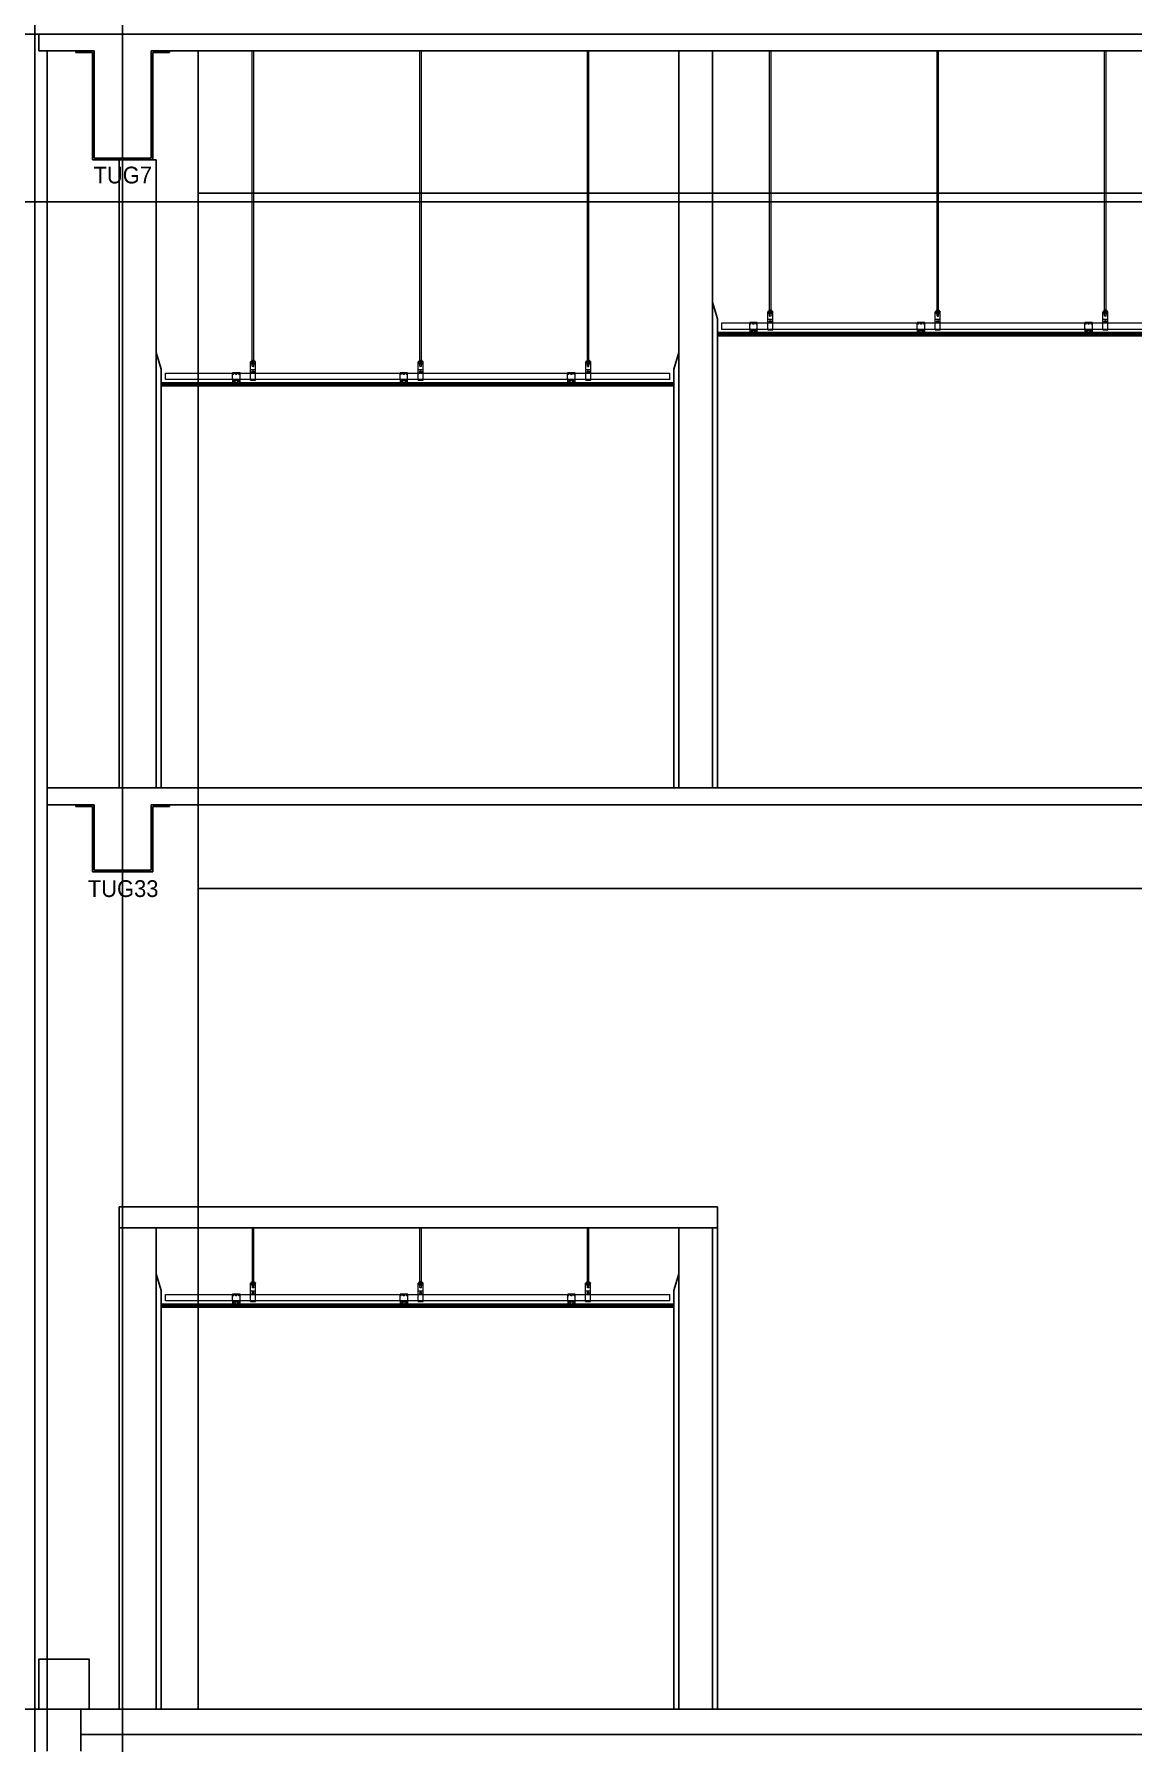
# Model space of a CAD drawing. Extents: x 152195838 to 323921156, y 365159662 to 730681027.
# Drawn here: x 161267979 to 161274535, y 365201863 to 365212063 of the extents above; entities that cross this region are included whole.
import ezdxf
from ezdxf.enums import TextEntityAlignment as Align

# ---------------------------------------------------------------- set-up
doc = ezdxf.new("R2010")
doc.units = 0
doc.header["$MEASUREMENT"] = 0
doc.linetypes.add('CEN', pattern=[63, 60, -1, 1, -1])
doc.layers.get('0').update_dxf_attribs({"linetype": 'CONTINUOUS'})
doc.layers.get('Defpoints').update_dxf_attribs({"linetype": 'CONTINUOUS'})
for name, color, linetype in [('4A.TEC CEN', 1, 'CEN'), ('4A.TEC 단열재', 252, 'CONTINUOUS'), ('4A.TEC 마감선 1', 6, 'CONTINUOUS'), ('4A.TEC 마감선 2', 5, 'CONTINUOUS'), ('4A.TEC 벽체 1', 2, 'CONTINUOUS'), ('4A.TEC 벽체 2', 3, 'CONTINUOUS'), ('4A.TEC 벽체 3', 4, 'CONTINUOUS'), ('ELE', 4, 'CONTINUOUS'), ('FIN', 6, 'CONTINUOUS'), ('k-BESTO', 4, 'CONTINUOUS'), ('text', 3, 'CONTINUOUS'), ('㈜SE&C 기둥', 2, 'CONTINUOUS'), ('㈜SE&C 벽체 1', 2, 'CONTINUOUS'), ('㈜SE&C 벽체 4', 7, 'CONTINUOUS')]:
    doc.layers.add(name, color=color, linetype=linetype)
doc.layers.add('CEIL', color=9, linetype='CONTINUOUS', lineweight=0)
doc.layers.add('DEFPOINT', color=135, linetype='CONTINUOUS', plot=False)
doc.styles.add('돋움', font='')
doc.styles.get('돋움').set_extended_font_data('돋움')

# ---------------------------------------------------------------- blocks, each defined once
blk = doc.blocks.new('SDFWEFWFF')
at = {"layer": '4A.TEC 마감선 2'}
blk.add_line((-263593, 4180744), (-263593, 4177869), dxfattribs=at)
for points in [[(-267163, 4180744), (-267163, 4177869)], [(-266933, 4180469), (-266903, 4180369), (-266903, 4177869)], [(-263813, 4180469), (-263843, 4180369), (-263843, 4177869)]]:
    blk.add_lwpolyline(points, dxfattribs=at)
at = {"layer": '4A.TEC 벽체 1'}
for p, q in [((-267133, 4177869), (-266933, 4177869)), ((-263813, 4177869), (-263613, 4177869))]:
    blk.add_line(p, q, dxfattribs=at)
at = {"layer": '4A.TEC 벽체 2'}
for p, q in [((-267133, 4180744), (-267133, 4177869)), ((-266933, 4180744), (-266933, 4177869)), ((-263813, 4180744), (-263813, 4177869)), ((-263613, 4180744), (-263613, 4177869))]:
    blk.add_line(p, q, dxfattribs=at)
at = {"layer": '4A.TEC 벽체 3'}
for p, q in [((-267163, 4180869), (-263593, 4180869)), ((-267163, 4180869), (-267163, 4180744)), ((-263593, 4180744), (-263593, 4180869)), ((-267163, 4180744), (-263593, 4180744))]:
    blk.add_line(p, q, dxfattribs=at)
at = {"layer": 'CEIL'}
for p, q in [((-266396, 4180412), (-266396, 4180744)), ((-266387, 4180412), (-266387, 4180744)), ((-265396, 4180412), (-265396, 4180744)), ((-265387, 4180412), (-265387, 4180744)), ((-264396, 4180412), (-264396, 4180744)), ((-264387, 4180412), (-264387, 4180744)), ((-266406, 4180304), (-266406, 4180412)), ((-266406, 4180412), (-266376, 4180412)), ((-266376, 4180408), (-266406, 4180408)), ((-266405, 4180414), (-266405, 4180412)), ((-266405, 4180414), (-266378, 4180414)), ((-266405, 4180406), (-266405, 4180408)), ((-266378, 4180406), (-266405, 4180406)), ((-266400, 4180419), (-266400, 4180414)), ((-266400, 4180402), (-266400, 4180406)), ((-266398, 4180421), (-266384, 4180421)), ((-266398, 4180400), (-266384, 4180400)), ((-266396, 4180387), (-266396, 4180408)), ((-266394, 4180385), (-266389, 4180385)), ((-266387, 4180387), (-266387, 4180408)), ((-266382, 4180419), (-266382, 4180414)), ((-266382, 4180402), (-266382, 4180406)), ((-266378, 4180414), (-266378, 4180412)), ((-266378, 4180406), (-266378, 4180408)), ((-266376, 4180304), (-266376, 4180412)), ((-265406, 4180304), (-265406, 4180412)), ((-265406, 4180412), (-265376, 4180412)), ((-265376, 4180408), (-265406, 4180408)), ((-265405, 4180414), (-265405, 4180412)), ((-265405, 4180414), (-265378, 4180414)), ((-265405, 4180406), (-265405, 4180408)), ((-265378, 4180406), (-265405, 4180406)), ((-265400, 4180419), (-265400, 4180414)), ((-265400, 4180402), (-265400, 4180406)), ((-265398, 4180421), (-265384, 4180421)), ((-265398, 4180400), (-265384, 4180400)), ((-265396, 4180387), (-265396, 4180408)), ((-265394, 4180385), (-265389, 4180385)), ((-265387, 4180387), (-265387, 4180408)), ((-265382, 4180419), (-265382, 4180414)), ((-265382, 4180402), (-265382, 4180406)), ((-265378, 4180414), (-265378, 4180412)), ((-265378, 4180406), (-265378, 4180408)), ((-265376, 4180304), (-265376, 4180412)), ((-264406, 4180304), (-264406, 4180412)), ((-264406, 4180412), (-264376, 4180412)), ((-264376, 4180408), (-264406, 4180408)), ((-264405, 4180414), (-264405, 4180412)), ((-264405, 4180414), (-264378, 4180414)), ((-264405, 4180406), (-264405, 4180408)), ((-264378, 4180406), (-264405, 4180406)), ((-264400, 4180419), (-264400, 4180414)), ((-264400, 4180402), (-264400, 4180406)), ((-264398, 4180421), (-264384, 4180421)), ((-264398, 4180400), (-264384, 4180400)), ((-264396, 4180387), (-264396, 4180408)), ((-264394, 4180385), (-264389, 4180385)), ((-264387, 4180387), (-264387, 4180408)), ((-264382, 4180419), (-264382, 4180414)), ((-264382, 4180402), (-264382, 4180406)), ((-264378, 4180414), (-264378, 4180412)), ((-264378, 4180406), (-264378, 4180408)), ((-264376, 4180304), (-264376, 4180412)), ((-266878, 4180307), (-266878, 4180345)), ((-266406, 4180365), (-266376, 4180365)), ((-266376, 4180304), (-266406, 4180304)), ((-266384, 4180352), (-266398, 4180352)), ((-266391, 4180346), (-266391, 4180359)), ((-266314, 4180312), (-266314, 4180347)), ((-266314, 4180347), (-266269, 4180347)), ((-266314, 4180338), (-266311, 4180338)), ((-266309, 4180307), (-266314, 4180312)), ((-266314, 4180307), (-266309, 4180307)), ((-266314, 4180288), (-266314, 4180307)), ((-266308, 4180288), (-266314, 4180288)), ((-266312, 4180305), (-266309, 4180305)), ((-266312, 4180290), (-266312, 4180305)), ((-266312, 4180299), (-266271, 4180299)), ((-266309, 4180290), (-266312, 4180290)), ((-266309, 4180338), (-266307, 4180338)), ((-266309, 4180305), (-266309, 4180307)), ((-266307, 4180343), (-266307, 4180347)), ((-266307, 4180338), (-266307, 4180341)), ((-266285, 4180288), (-266298, 4180288)), ((-266286, 4180290), (-266296, 4180290)), ((-266295, 4180343), (-266295, 4180347)), ((-266295, 4180338), (-266295, 4180341)), ((-266295, 4180338), (-266292, 4180338)), ((-266291, 4180338), (-266288, 4180338)), ((-266288, 4180343), (-266288, 4180347)), ((-266288, 4180338), (-266288, 4180341)), ((-266276, 4180343), (-266276, 4180347)), ((-266276, 4180338), (-266276, 4180341)), ((-266276, 4180338), (-266273, 4180338)), ((-266269, 4180288), (-266275, 4180288)), ((-266274, 4180307), (-266269, 4180312)), ((-266274, 4180305), (-266274, 4180307)), ((-266274, 4180307), (-266269, 4180307)), ((-266274, 4180305), (-266271, 4180305)), ((-266271, 4180290), (-266273, 4180290)), ((-266272, 4180338), (-266269, 4180338)), ((-266271, 4180305), (-266271, 4180290)), ((-266269, 4180312), (-266269, 4180347)), ((-266269, 4180307), (-266269, 4180288)), ((-265406, 4180365), (-265376, 4180365)), ((-265376, 4180304), (-265406, 4180304)), ((-265384, 4180352), (-265398, 4180352)), ((-265391, 4180346), (-265391, 4180359)), ((-265314, 4180312), (-265314, 4180347)), ((-265314, 4180347), (-265269, 4180347)), ((-265314, 4180338), (-265311, 4180338)), ((-265309, 4180307), (-265314, 4180312)), ((-265314, 4180288), (-265314, 4180307)), ((-265314, 4180307), (-265309, 4180307)), ((-265308, 4180288), (-265314, 4180288)), ((-265312, 4180305), (-265309, 4180305)), ((-265312, 4180290), (-265312, 4180305)), ((-265312, 4180299), (-265271, 4180299)), ((-265309, 4180290), (-265312, 4180290)), ((-265309, 4180338), (-265307, 4180338)), ((-265309, 4180305), (-265309, 4180307)), ((-265307, 4180343), (-265307, 4180347)), ((-265307, 4180338), (-265307, 4180341)), ((-265285, 4180288), (-265298, 4180288)), ((-265286, 4180290), (-265296, 4180290)), ((-265295, 4180343), (-265295, 4180347)), ((-265295, 4180338), (-265295, 4180341)), ((-265295, 4180338), (-265292, 4180338)), ((-265291, 4180338), (-265288, 4180338)), ((-265288, 4180343), (-265288, 4180347)), ((-265288, 4180338), (-265288, 4180341)), ((-265276, 4180343), (-265276, 4180347)), ((-265276, 4180338), (-265276, 4180341)), ((-265276, 4180338), (-265273, 4180338)), ((-265269, 4180288), (-265275, 4180288)), ((-265274, 4180307), (-265269, 4180312)), ((-265274, 4180305), (-265274, 4180307)), ((-265274, 4180307), (-265269, 4180307)), ((-265274, 4180305), (-265271, 4180305)), ((-265271, 4180290), (-265273, 4180290)), ((-265272, 4180338), (-265269, 4180338)), ((-265271, 4180305), (-265271, 4180290)), ((-265269, 4180312), (-265269, 4180347)), ((-265269, 4180307), (-265269, 4180288)), ((-264406, 4180365), (-264376, 4180365)), ((-264376, 4180304), (-264406, 4180304)), ((-264384, 4180352), (-264398, 4180352)), ((-264391, 4180346), (-264391, 4180359)), ((-264314, 4180312), (-264314, 4180347)), ((-264314, 4180347), (-264269, 4180347)), ((-264314, 4180338), (-264311, 4180338)), ((-264309, 4180307), (-264314, 4180312)), ((-264314, 4180288), (-264314, 4180307)), ((-264314, 4180307), (-264309, 4180307)), ((-264308, 4180288), (-264314, 4180288)), ((-264312, 4180290), (-264312, 4180305)), ((-264312, 4180305), (-264309, 4180305)), ((-264312, 4180299), (-264271, 4180299)), ((-264309, 4180290), (-264312, 4180290)), ((-264309, 4180338), (-264307, 4180338)), ((-264309, 4180305), (-264309, 4180307)), ((-264307, 4180343), (-264307, 4180347)), ((-264307, 4180338), (-264307, 4180341)), ((-264285, 4180288), (-264298, 4180288)), ((-264286, 4180290), (-264296, 4180290)), ((-264295, 4180343), (-264295, 4180347)), ((-264295, 4180338), (-264295, 4180341)), ((-264295, 4180338), (-264292, 4180338)), ((-264291, 4180338), (-264288, 4180338)), ((-264288, 4180343), (-264288, 4180347)), ((-264288, 4180338), (-264288, 4180341)), ((-264276, 4180343), (-264276, 4180347)), ((-264276, 4180338), (-264276, 4180341)), ((-264276, 4180338), (-264273, 4180338)), ((-264269, 4180288), (-264275, 4180288)), ((-264274, 4180307), (-264269, 4180312)), ((-264274, 4180305), (-264274, 4180307)), ((-264274, 4180307), (-264269, 4180307)), ((-264274, 4180305), (-264271, 4180305)), ((-264271, 4180290), (-264273, 4180290)), ((-264272, 4180338), (-264269, 4180338)), ((-264271, 4180305), (-264271, 4180290)), ((-264269, 4180312), (-264269, 4180347)), ((-264269, 4180307), (-264269, 4180288)), ((-263868, 4180307), (-263868, 4180345))]:
    blk.add_line(p, q, dxfattribs=at)
for points in [[(-263868, 4180345), (-266878, 4180345)], [(-266878, 4180307), (-263868, 4180307)]]:
    blk.add_lwpolyline(points, dxfattribs=at)
for centre, radius in [((-266391, 4180352), 7), ((-266391, 4180352), 5), ((-265391, 4180352), 7), ((-265391, 4180352), 5), ((-264391, 4180352), 7), ((-264391, 4180352), 5)]:
    blk.add_circle(centre, radius, dxfattribs=at)
for centre, radius, start, end in [((-266398, 4180419), 2, 90, 180), ((-266398, 4180402), 2, 180, 270), ((-266394, 4180387), 2, 180, 270), ((-266394, 4180387), 2, 180, 270), ((-266389, 4180387), 2, 270, 0), ((-266384, 4180419), 2, 0, 90), ((-266384, 4180402), 2, 270, 0), ((-265398, 4180419), 2, 90, 180), ((-265398, 4180402), 2, 180, 270), ((-265394, 4180387), 2, 180, 270), ((-265394, 4180387), 2, 180, 270), ((-265389, 4180387), 2, 270, 0), ((-265384, 4180419), 2, 0, 90), ((-265384, 4180402), 2, 270, 0), ((-264398, 4180419), 2, 90, 180), ((-264398, 4180402), 2, 180, 270), ((-264394, 4180387), 2, 180, 270), ((-264394, 4180387), 2, 180, 270), ((-264389, 4180387), 2, 270, 0), ((-264384, 4180419), 2, 0, 90), ((-264384, 4180402), 2, 270, 0), ((-266303, 4180288), 7, 16.6015, 163.3985), ((-266303, 4180288), 5, 0, 180), ((-266280, 4180288), 7, 16.6015, 163.3985), ((-266280, 4180288), 5, 0, 180), ((-265303, 4180288), 7, 16.6015, 163.3985), ((-265303, 4180288), 5, 0, 180), ((-265280, 4180288), 7, 16.6015, 163.3985), ((-265280, 4180288), 5, 0, 180), ((-264303, 4180288), 7, 16.6015, 163.3985), ((-264303, 4180288), 5, 0, 180), ((-264280, 4180288), 7, 16.6015, 163.3985), ((-264280, 4180288), 5, 0, 180)]:
    blk.add_arc(centre, radius, start, end, dxfattribs=at)
at = {"layer": 'FIN'}
for p, q in [((-266903, 4180288), (-263843, 4180288)), ((-266903, 4180278), (-263843, 4180278)), ((-266903, 4180269), (-263843, 4180269))]:
    blk.add_line(p, q, dxfattribs=at)
blk = doc.blocks.new('A$C6f796e6e')
at = {"layer": 'Defpoints'}
for p, q in [((0, 675), (760, 675)), ((380, 175), (380, 675))]:
    blk.add_line(p, q, dxfattribs=at)
at = {"layer": 'k-BESTO'}
for p, q in [((100, 575), (100, 565)), ((210, 575), (100, 575)), ((100, 575), (100, 575)), ((100, 565), (200, 565)), ((200, 565), (200, 175)), ((210, 185), (210, 575)), ((660, 575), (550, 575)), ((550, 575), (550, 185)), ((560, 175), (560, 565)), ((560, 565), (660, 565)), ((660, 565), (660, 575)), ((200, 175), (560, 175)), ((550, 185), (210, 185))]:
    blk.add_line(p, q, dxfattribs=at)
at = {"layer": 'DEFPOINT', "linetype": 'ByBlock', "style": '돋움'}
blk.add_text('TUG33', height=100, dxfattribs=at).set_placement((172, 74), align=Align.MIDDLE_LEFT)
blk = doc.blocks.new('A$C2695ade5')
at = {"layer": 'Defpoints'}
for p, q in [((0, 914), (760, 914)), ((380, 164), (380, 914))]:
    blk.add_line(p, q, dxfattribs=at)
at = {"layer": 'k-BESTO'}
for p, q in [((100, 814), (100, 804)), ((210, 814), (100, 814)), ((100, 814), (100, 814)), ((100, 804), (200, 804)), ((200, 804), (200, 164)), ((210, 174), (210, 814)), ((660, 814), (550, 814)), ((550, 814), (550, 174)), ((560, 164), (560, 804)), ((560, 804), (660, 804)), ((660, 804), (660, 814)), ((200, 164), (560, 164)), ((550, 174), (210, 174))]:
    blk.add_line(p, q, dxfattribs=at)
at = {"layer": 'DEFPOINT', "linetype": 'ByBlock', "style": '돋움'}
blk.add_text('TUG7', height=100, dxfattribs=at).set_placement((206, 73), align=Align.MIDDLE_LEFT)
blk = doc.blocks.new('zw$1B78')
at = {"layer": '㈜SE&C 기둥', "color": 8, "ltscale": 0.5, "elevation": -1667}
for points in [[(50, 0), (50, 9900)], [(950, 9900), (950, 0)]]:
    blk.add_lwpolyline(points, dxfattribs=at)
at = {"layer": '㈜SE&C 벽체 1'}
for p, q in [((0, 10000, 102396), (0, 9900, 102396)), ((0, 9900, -1667), (330, 9900, -1667)), ((670, 9900, -1667), (13330, 9900, -1667))]:
    blk.add_line(p, q, dxfattribs=at)
at = {"layer": '㈜SE&C 벽체 4'}
blk.add_line((950, 9050, -1667), (13050, 9050, -1667), dxfattribs=at)
at = {"layer": 'ELE'}
blk.add_blockref('A$C2695ade5', (120, 9086, -1667), dxfattribs=at)
blk = doc.blocks.new('zw$280B')
at = {"layer": '4A.TEC 단열재'}
blk.add_line((111800, 7850, -1667), (250, 7850, -1667), dxfattribs=at)
at = {"layer": '4A.TEC 마감선 1'}
blk.add_line((111800, 8000, -1667), (250, 8000, -1667), dxfattribs=at)
at = {"layer": '㈜SE&C 벽체 1', "elevation": -1667}
blk.add_lwpolyline([(0, 8000), (300, 8000), (300, 8300), (0, 8300)], close=True, dxfattribs=at)
at = {"layer": '㈜SE&C 벽체 1', "elevation": -1667, "flags": 128}
blk.add_lwpolyline([(50, 7750), (50, 8000), (250, 8000), (250, 7750)], dxfattribs=at)

msp = doc.modelspace()

# ---------------------------------------------------------------- linework, layer by layer
at = {"layer": '4A.TEC CEN', "color": 8, "ltscale": 500}
for p, q in [((161217434.11, 365212063.33), (161448798.99, 365212063.33)), ((161217434.11, 365211063.33), (161448798.99, 365211063.33)), ((161217434.11, 365202063.33), (161448798.99, 365202063.33))]:
    msp.add_line(p, q, dxfattribs=at)
at = {"layer": '4A.TEC CEN', "color": 8, "ltscale": 500, "flags": 128}
msp.add_lwpolyline([(161268506.94, 365253346.04), (161268506.94, 365183761.87)], dxfattribs=at)
at = {"layer": '4A.TEC 마감선 2'}
msp.add_line((161268486.94, 365211313.33), (161268486.94, 365207563.33), dxfattribs=at)
for points in [[(161272026.94, 365210463.33), (161272056.94, 365210363.33), (161272056.94, 365207563.33)], [(161268706.94, 365210163.33), (161268736.94, 365210063.33), (161268736.94, 365207563.33)], [(161271826.94, 365210163.33), (161271796.94, 365210063.33), (161271796.94, 365207563.33)]]:
    msp.add_lwpolyline(points, dxfattribs=at)
at = {"layer": '4A.TEC 벽체 1'}
msp.add_line((161268706.94, 365207563.33), (161268506.94, 365207563.33), dxfattribs=at)
at = {"layer": '4A.TEC 벽체 2'}
for p, q in [((161271826.94, 365211963.33), (161271826.94, 365207563.33)), ((161271826.94, 365211963.33), (161272026.94, 365211963.33)), ((161272026.94, 365211963.33), (161272026.94, 365207563.33)), ((161268506.94, 365211313.33), (161268506.94, 365207563.33)), ((161268506.94, 365211313.33), (161268706.94, 365211313.33)), ((161268706.94, 365211313.33), (161268706.94, 365207563.33))]:
    msp.add_line(p, q, dxfattribs=at)
at = {"layer": '4A.TEC 벽체 3'}
msp.add_lwpolyline([(161268056.94, 365222488.33), (161267981.94, 365222488.33), (161267981.94, 365194063.33)], dxfattribs=at)
at = {"layer": 'CEIL'}
for p, q in [((161269280.66, 365210106.73), (161269280.66, 365211963.33)), ((161269289.66, 365210106.73), (161269289.66, 365211963.33)), ((161270280.66, 365210106.73), (161270280.66, 365211963.33)), ((161270289.66, 365210106.73), (161270289.66, 365211963.33)), ((161271280.66, 365210106.73), (161271280.66, 365211963.33)), ((161271289.66, 365210106.73), (161271289.66, 365211963.33)), ((161272367.21, 365210406.73), (161272367.21, 365211963.33)), ((161272376.21, 365210406.73), (161272376.21, 365211963.33)), ((161273367.21, 365210406.73), (161273367.21, 365211963.33)), ((161273376.21, 365210406.73), (161273376.21, 365211963.33)), ((161274367.21, 365210406.73), (161274367.21, 365211963.33)), ((161274376.21, 365210406.73), (161274376.21, 365211963.33)), ((161272356.71, 365210298.33), (161272356.71, 365210406.73)), ((161272386.71, 365210406.73), (161272356.71, 365210406.73)), ((161272356.71, 365210402.73), (161272386.71, 365210402.73)), ((161272385.21, 365210408.73), (161272358.21, 365210408.73)), ((161272358.21, 365210408.73), (161272358.21, 365210406.73)), ((161272358.21, 365210400.73), (161272358.21, 365210402.73)), ((161272358.21, 365210400.73), (161272385.21, 365210400.73)), ((161272362.71, 365210413.23), (161272362.71, 365210408.73)), ((161272362.71, 365210396.23), (161272362.71, 365210400.73)), ((161272378.71, 365210415.23), (161272364.71, 365210415.23)), ((161272378.71, 365210394.23), (161272364.71, 365210394.23)), ((161272367.21, 365210381.23), (161272367.21, 365210402.73)), ((161272376.21, 365210381.23), (161272376.21, 365210402.73)), ((161272380.71, 365210413.23), (161272380.71, 365210408.73)), ((161272380.71, 365210396.23), (161272380.71, 365210400.73)), ((161272385.21, 365210408.73), (161272385.21, 365210406.73)), ((161272385.21, 365210400.73), (161272385.21, 365210402.73)), ((161272386.71, 365210298.33), (161272386.71, 365210406.73)), ((161273356.71, 365210298.33), (161273356.71, 365210406.73)), ((161273386.71, 365210406.73), (161273356.71, 365210406.73)), ((161273356.71, 365210402.73), (161273386.71, 365210402.73)), ((161273385.21, 365210408.73), (161273358.21, 365210408.73)), ((161273358.21, 365210408.73), (161273358.21, 365210406.73)), ((161273358.21, 365210400.73), (161273358.21, 365210402.73)), ((161273358.21, 365210400.73), (161273385.21, 365210400.73)), ((161273362.71, 365210413.23), (161273362.71, 365210408.73)), ((161273362.71, 365210396.23), (161273362.71, 365210400.73)), ((161273378.71, 365210415.23), (161273364.71, 365210415.23)), ((161273378.71, 365210394.23), (161273364.71, 365210394.23)), ((161273367.21, 365210381.23), (161273367.21, 365210402.73)), ((161273376.21, 365210381.23), (161273376.21, 365210402.73)), ((161273380.71, 365210413.23), (161273380.71, 365210408.73)), ((161273380.71, 365210396.23), (161273380.71, 365210400.73)), ((161273385.21, 365210408.73), (161273385.21, 365210406.73)), ((161273385.21, 365210400.73), (161273385.21, 365210402.73)), ((161273386.71, 365210298.33), (161273386.71, 365210406.73)), ((161274356.71, 365210298.33), (161274356.71, 365210406.73)), ((161274386.71, 365210406.73), (161274356.71, 365210406.73)), ((161274356.71, 365210402.73), (161274386.71, 365210402.73)), ((161274385.21, 365210408.73), (161274358.21, 365210408.73)), ((161274358.21, 365210408.73), (161274358.21, 365210406.73)), ((161274358.21, 365210400.73), (161274358.21, 365210402.73)), ((161274358.21, 365210400.73), (161274385.21, 365210400.73)), ((161274362.71, 365210413.23), (161274362.71, 365210408.73)), ((161274362.71, 365210396.23), (161274362.71, 365210400.73)), ((161274378.71, 365210415.23), (161274364.71, 365210415.23)), ((161274378.71, 365210394.23), (161274364.71, 365210394.23)), ((161274367.21, 365210381.23), (161274367.21, 365210402.73)), ((161274376.21, 365210381.23), (161274376.21, 365210402.73)), ((161274380.71, 365210413.23), (161274380.71, 365210408.73)), ((161274380.71, 365210396.23), (161274380.71, 365210400.73)), ((161274385.21, 365210408.73), (161274385.21, 365210406.73)), ((161274385.21, 365210400.73), (161274385.21, 365210402.73)), ((161274386.71, 365210298.33), (161274386.71, 365210406.73)), ((161272081.94, 365210301.33), (161272081.94, 365210339.33)), ((161272294.21, 365210341.33), (161272249.21, 365210341.33)), ((161272249.21, 365210306.33), (161272249.21, 365210341.33)), ((161272252.1, 365210332.33), (161272249.21, 365210332.33)), ((161272254.21, 365210301.33), (161272249.21, 365210306.33)), ((161272249.21, 365210301.33), (161272249.21, 365210282.33)), ((161272254.21, 365210301.33), (161272249.21, 365210301.33)), ((161272251.21, 365210299.33), (161272251.21, 365210284.33)), ((161272254.21, 365210299.33), (161272251.21, 365210299.33)), ((161272292.21, 365210293.33), (161272251.21, 365210293.33)), ((161272256.21, 365210332.33), (161272253.19, 365210332.33)), ((161272254.21, 365210299.33), (161272254.21, 365210301.33)), ((161272256.21, 365210337.06), (161272256.21, 365210341.33)), ((161272256.21, 365210332.33), (161272256.21, 365210335.7)), ((161272268.21, 365210337.06), (161272268.21, 365210341.33)), ((161272268.21, 365210332.33), (161272268.21, 365210335.7)), ((161272271.42, 365210332.33), (161272268.21, 365210332.33)), ((161272275.21, 365210332.33), (161272272.78, 365210332.33)), ((161272275.21, 365210337.06), (161272275.21, 365210341.33)), ((161272275.21, 365210332.33), (161272275.21, 365210335.7)), ((161272287.21, 365210337.06), (161272287.21, 365210341.33)), ((161272287.21, 365210332.33), (161272287.21, 365210335.7)), ((161272289.65, 365210332.33), (161272287.21, 365210332.33)), ((161272289.21, 365210301.33), (161272294.21, 365210306.33)), ((161272294.21, 365210301.33), (161272289.21, 365210301.33)), ((161272289.21, 365210299.33), (161272289.21, 365210301.33)), ((161272292.21, 365210299.33), (161272289.21, 365210299.33)), ((161272294.21, 365210332.33), (161272291.28, 365210332.33)), ((161272292.21, 365210284.33), (161272292.21, 365210299.33)), ((161272294.21, 365210306.33), (161272294.21, 365210341.33)), ((161272294.21, 365210282.33), (161272294.21, 365210301.33)), ((161272386.71, 365210359.14), (161272356.71, 365210359.14)), ((161272356.71, 365210298.33), (161272386.71, 365210298.33)), ((161272364.71, 365210346.64), (161272378.71, 365210346.64)), ((161272374.21, 365210379.23), (161272369.21, 365210379.23)), ((161272371.71, 365210340.07), (161272371.71, 365210353.64)), ((161273294.21, 365210341.33), (161273249.21, 365210341.33)), ((161273249.21, 365210306.33), (161273249.21, 365210341.33)), ((161273252.1, 365210332.33), (161273249.21, 365210332.33)), ((161273254.21, 365210301.33), (161273249.21, 365210306.33)), ((161273254.21, 365210301.33), (161273249.21, 365210301.33)), ((161273249.21, 365210301.33), (161273249.21, 365210282.33)), ((161273254.21, 365210299.33), (161273251.21, 365210299.33)), ((161273251.21, 365210299.33), (161273251.21, 365210284.33)), ((161273292.21, 365210293.33), (161273251.21, 365210293.33)), ((161273256.21, 365210332.33), (161273253.19, 365210332.33)), ((161273254.21, 365210299.33), (161273254.21, 365210301.33)), ((161273256.21, 365210337.06), (161273256.21, 365210341.33)), ((161273256.21, 365210332.33), (161273256.21, 365210335.7)), ((161273268.21, 365210337.06), (161273268.21, 365210341.33)), ((161273268.21, 365210332.33), (161273268.21, 365210335.7)), ((161273271.42, 365210332.33), (161273268.21, 365210332.33)), ((161273275.21, 365210332.33), (161273272.78, 365210332.33)), ((161273275.21, 365210337.06), (161273275.21, 365210341.33)), ((161273275.21, 365210332.33), (161273275.21, 365210335.7)), ((161273287.21, 365210337.06), (161273287.21, 365210341.33)), ((161273287.21, 365210332.33), (161273287.21, 365210335.7)), ((161273289.65, 365210332.33), (161273287.21, 365210332.33)), ((161273289.21, 365210301.33), (161273294.21, 365210306.33)), ((161273289.21, 365210299.33), (161273289.21, 365210301.33)), ((161273294.21, 365210301.33), (161273289.21, 365210301.33)), ((161273292.21, 365210299.33), (161273289.21, 365210299.33)), ((161273294.21, 365210332.33), (161273291.28, 365210332.33)), ((161273292.21, 365210284.33), (161273292.21, 365210299.33)), ((161273294.21, 365210306.33), (161273294.21, 365210341.33)), ((161273294.21, 365210282.33), (161273294.21, 365210301.33)), ((161273386.71, 365210359.14), (161273356.71, 365210359.14)), ((161273356.71, 365210298.33), (161273386.71, 365210298.33)), ((161273364.71, 365210346.64), (161273378.71, 365210346.64)), ((161273374.21, 365210379.23), (161273369.21, 365210379.23)), ((161273371.71, 365210340.07), (161273371.71, 365210353.64)), ((161274249.21, 365210306.33), (161274249.21, 365210341.33)), ((161274294.21, 365210341.33), (161274249.21, 365210341.33)), ((161274252.1, 365210332.33), (161274249.21, 365210332.33)), ((161274254.21, 365210301.33), (161274249.21, 365210306.33)), ((161274249.21, 365210301.33), (161274249.21, 365210282.33)), ((161274254.21, 365210301.33), (161274249.21, 365210301.33)), ((161274251.21, 365210299.33), (161274251.21, 365210284.33)), ((161274254.21, 365210299.33), (161274251.21, 365210299.33)), ((161274292.21, 365210293.33), (161274251.21, 365210293.33)), ((161274256.21, 365210332.33), (161274253.19, 365210332.33)), ((161274254.21, 365210299.33), (161274254.21, 365210301.33)), ((161274256.21, 365210337.06), (161274256.21, 365210341.33)), ((161274256.21, 365210332.33), (161274256.21, 365210335.7)), ((161274268.21, 365210337.06), (161274268.21, 365210341.33)), ((161274268.21, 365210332.33), (161274268.21, 365210335.7)), ((161274271.42, 365210332.33), (161274268.21, 365210332.33)), ((161274275.21, 365210332.33), (161274272.78, 365210332.33)), ((161274275.21, 365210337.06), (161274275.21, 365210341.33)), ((161274275.21, 365210332.33), (161274275.21, 365210335.7)), ((161274287.21, 365210337.06), (161274287.21, 365210341.33)), ((161274287.21, 365210332.33), (161274287.21, 365210335.7)), ((161274289.65, 365210332.33), (161274287.21, 365210332.33)), ((161274289.21, 365210301.33), (161274294.21, 365210306.33)), ((161274294.21, 365210301.33), (161274289.21, 365210301.33)), ((161274289.21, 365210299.33), (161274289.21, 365210301.33)), ((161274292.21, 365210299.33), (161274289.21, 365210299.33)), ((161274294.21, 365210332.33), (161274291.28, 365210332.33)), ((161274292.21, 365210284.33), (161274292.21, 365210299.33)), ((161274294.21, 365210306.33), (161274294.21, 365210341.33)), ((161274294.21, 365210282.33), (161274294.21, 365210301.33)), ((161274386.71, 365210359.14), (161274356.71, 365210359.14)), ((161274356.71, 365210298.33), (161274386.71, 365210298.33)), ((161274364.71, 365210346.64), (161274378.71, 365210346.64)), ((161274374.21, 365210379.23), (161274369.21, 365210379.23)), ((161274371.71, 365210340.07), (161274371.71, 365210353.64)), ((161272249.21, 365210282.33), (161272255.21, 365210282.33)), ((161272251.21, 365210284.33), (161272253.5, 365210284.33)), ((161272265.21, 365210282.33), (161272278.21, 365210282.33)), ((161272266.92, 365210284.33), (161272276.5, 365210284.33)), ((161272288.21, 365210282.33), (161272294.21, 365210282.33)), ((161272289.92, 365210284.33), (161272292.21, 365210284.33)), ((161273249.21, 365210282.33), (161273255.21, 365210282.33)), ((161273251.21, 365210284.33), (161273253.5, 365210284.33)), ((161273265.21, 365210282.33), (161273278.21, 365210282.33)), ((161273266.92, 365210284.33), (161273276.5, 365210284.33)), ((161273288.21, 365210282.33), (161273294.21, 365210282.33)), ((161273289.92, 365210284.33), (161273292.21, 365210284.33)), ((161274249.21, 365210282.33), (161274255.21, 365210282.33)), ((161274251.21, 365210284.33), (161274253.5, 365210284.33)), ((161274265.21, 365210282.33), (161274278.21, 365210282.33)), ((161274266.92, 365210284.33), (161274276.5, 365210284.33)), ((161274288.21, 365210282.33), (161274294.21, 365210282.33)), ((161274289.92, 365210284.33), (161274292.21, 365210284.33)), ((161269270.16, 365209998.33), (161269270.16, 365210106.73)), ((161269300.16, 365210106.73), (161269270.16, 365210106.73)), ((161269270.16, 365210102.73), (161269300.16, 365210102.73)), ((161269298.66, 365210108.73), (161269271.66, 365210108.73)), ((161269271.66, 365210108.73), (161269271.66, 365210106.73)), ((161269271.66, 365210100.73), (161269271.66, 365210102.73)), ((161269271.66, 365210100.73), (161269298.66, 365210100.73)), ((161269276.16, 365210113.23), (161269276.16, 365210108.73)), ((161269276.16, 365210096.23), (161269276.16, 365210100.73)), ((161269292.16, 365210115.23), (161269278.16, 365210115.23)), ((161269292.16, 365210094.23), (161269278.16, 365210094.23)), ((161269280.66, 365210081.23), (161269280.66, 365210102.73)), ((161269289.66, 365210081.23), (161269289.66, 365210102.73)), ((161269294.16, 365210113.23), (161269294.16, 365210108.73)), ((161269294.16, 365210096.23), (161269294.16, 365210100.73)), ((161269298.66, 365210108.73), (161269298.66, 365210106.73)), ((161269298.66, 365210100.73), (161269298.66, 365210102.73)), ((161269300.16, 365209998.33), (161269300.16, 365210106.73)), ((161270270.16, 365209998.33), (161270270.16, 365210106.73)), ((161270300.16, 365210106.73), (161270270.16, 365210106.73)), ((161270270.16, 365210102.73), (161270300.16, 365210102.73)), ((161270298.66, 365210108.73), (161270271.66, 365210108.73)), ((161270271.66, 365210108.73), (161270271.66, 365210106.73)), ((161270271.66, 365210100.73), (161270271.66, 365210102.73)), ((161270271.66, 365210100.73), (161270298.66, 365210100.73)), ((161270276.16, 365210113.23), (161270276.16, 365210108.73)), ((161270276.16, 365210096.23), (161270276.16, 365210100.73)), ((161270292.16, 365210115.23), (161270278.16, 365210115.23)), ((161270292.16, 365210094.23), (161270278.16, 365210094.23)), ((161270280.66, 365210081.23), (161270280.66, 365210102.73)), ((161270289.66, 365210081.23), (161270289.66, 365210102.73)), ((161270294.16, 365210113.23), (161270294.16, 365210108.73)), ((161270294.16, 365210096.23), (161270294.16, 365210100.73)), ((161270298.66, 365210108.73), (161270298.66, 365210106.73)), ((161270298.66, 365210100.73), (161270298.66, 365210102.73)), ((161270300.16, 365209998.33), (161270300.16, 365210106.73)), ((161271270.16, 365209998.33), (161271270.16, 365210106.73)), ((161271300.16, 365210106.73), (161271270.16, 365210106.73)), ((161271270.16, 365210102.73), (161271300.16, 365210102.73)), ((161271298.66, 365210108.73), (161271271.66, 365210108.73)), ((161271271.66, 365210108.73), (161271271.66, 365210106.73)), ((161271271.66, 365210100.73), (161271271.66, 365210102.73)), ((161271271.66, 365210100.73), (161271298.66, 365210100.73)), ((161271276.16, 365210113.23), (161271276.16, 365210108.73)), ((161271276.16, 365210096.23), (161271276.16, 365210100.73)), ((161271292.16, 365210115.23), (161271278.16, 365210115.23)), ((161271292.16, 365210094.23), (161271278.16, 365210094.23)), ((161271280.66, 365210081.23), (161271280.66, 365210102.73)), ((161271289.66, 365210081.23), (161271289.66, 365210102.73)), ((161271294.16, 365210113.23), (161271294.16, 365210108.73)), ((161271294.16, 365210096.23), (161271294.16, 365210100.73)), ((161271298.66, 365210108.73), (161271298.66, 365210106.73)), ((161271298.66, 365210100.73), (161271298.66, 365210102.73)), ((161271300.16, 365209998.33), (161271300.16, 365210106.73)), ((161268761.94, 365210001.33), (161268761.94, 365210039.33)), ((161269207.66, 365210041.33), (161269162.66, 365210041.33)), ((161269162.66, 365210006.33), (161269162.66, 365210041.33)), ((161269165.55, 365210032.33), (161269162.66, 365210032.33)), ((161269167.66, 365210001.33), (161269162.66, 365210006.33)), ((161269162.66, 365210001.33), (161269162.66, 365209982.33)), ((161269167.66, 365210001.33), (161269162.66, 365210001.33)), ((161269162.66, 365209982.33), (161269168.66, 365209982.33)), ((161269164.66, 365209999.33), (161269164.66, 365209984.33)), ((161269167.66, 365209999.33), (161269164.66, 365209999.33)), ((161269205.66, 365209993.33), (161269164.66, 365209993.33)), ((161269164.66, 365209984.33), (161269166.95, 365209984.33)), ((161269169.66, 365210032.33), (161269166.64, 365210032.33)), ((161269167.66, 365209999.33), (161269167.66, 365210001.33)), ((161269169.66, 365210037.06), (161269169.66, 365210041.33)), ((161269169.66, 365210032.33), (161269169.66, 365210035.7)), ((161269178.66, 365209982.33), (161269191.66, 365209982.33)), ((161269180.37, 365209984.33), (161269189.95, 365209984.33)), ((161269181.66, 365210037.06), (161269181.66, 365210041.33)), ((161269181.66, 365210032.33), (161269181.66, 365210035.7)), ((161269184.87, 365210032.33), (161269181.66, 365210032.33)), ((161269188.66, 365210032.33), (161269186.23, 365210032.33)), ((161269188.66, 365210037.06), (161269188.66, 365210041.33)), ((161269188.66, 365210032.33), (161269188.66, 365210035.7)), ((161269200.66, 365210037.06), (161269200.66, 365210041.33)), ((161269200.66, 365210032.33), (161269200.66, 365210035.7)), ((161269203.1, 365210032.33), (161269200.66, 365210032.33)), ((161269201.66, 365209982.33), (161269207.66, 365209982.33)), ((161269202.66, 365210001.33), (161269207.66, 365210006.33)), ((161269207.66, 365210001.33), (161269202.66, 365210001.33)), ((161269202.66, 365209999.33), (161269202.66, 365210001.33)), ((161269205.66, 365209999.33), (161269202.66, 365209999.33)), ((161269203.37, 365209984.33), (161269205.66, 365209984.33)), ((161269207.66, 365210032.33), (161269204.73, 365210032.33)), ((161269205.66, 365209984.33), (161269205.66, 365209999.33)), ((161269207.66, 365210006.33), (161269207.66, 365210041.33)), ((161269207.66, 365209982.33), (161269207.66, 365210001.33)), ((161269300.16, 365210059.14), (161269270.16, 365210059.14)), ((161269270.16, 365209998.33), (161269300.16, 365209998.33)), ((161269278.16, 365210046.64), (161269292.16, 365210046.64)), ((161269287.66, 365210079.23), (161269282.66, 365210079.23)), ((161269285.16, 365210040.07), (161269285.16, 365210053.64)), ((161270207.66, 365210041.33), (161270162.66, 365210041.33)), ((161270162.66, 365210006.33), (161270162.66, 365210041.33)), ((161270165.55, 365210032.33), (161270162.66, 365210032.33)), ((161270167.66, 365210001.33), (161270162.66, 365210006.33)), ((161270167.66, 365210001.33), (161270162.66, 365210001.33)), ((161270162.66, 365210001.33), (161270162.66, 365209982.33)), ((161270162.66, 365209982.33), (161270168.66, 365209982.33)), ((161270167.66, 365209999.33), (161270164.66, 365209999.33)), ((161270164.66, 365209999.33), (161270164.66, 365209984.33)), ((161270205.66, 365209993.33), (161270164.66, 365209993.33)), ((161270164.66, 365209984.33), (161270166.95, 365209984.33)), ((161270169.66, 365210032.33), (161270166.64, 365210032.33)), ((161270167.66, 365209999.33), (161270167.66, 365210001.33)), ((161270169.66, 365210037.06), (161270169.66, 365210041.33)), ((161270169.66, 365210032.33), (161270169.66, 365210035.7)), ((161270178.66, 365209982.33), (161270191.66, 365209982.33)), ((161270180.37, 365209984.33), (161270189.95, 365209984.33)), ((161270181.66, 365210037.06), (161270181.66, 365210041.33)), ((161270181.66, 365210032.33), (161270181.66, 365210035.7)), ((161270184.87, 365210032.33), (161270181.66, 365210032.33)), ((161270188.66, 365210032.33), (161270186.23, 365210032.33)), ((161270188.66, 365210037.06), (161270188.66, 365210041.33)), ((161270188.66, 365210032.33), (161270188.66, 365210035.7)), ((161270200.66, 365210037.06), (161270200.66, 365210041.33)), ((161270200.66, 365210032.33), (161270200.66, 365210035.7)), ((161270203.1, 365210032.33), (161270200.66, 365210032.33)), ((161270201.66, 365209982.33), (161270207.66, 365209982.33)), ((161270202.66, 365210001.33), (161270207.66, 365210006.33)), ((161270202.66, 365209999.33), (161270202.66, 365210001.33)), ((161270207.66, 365210001.33), (161270202.66, 365210001.33)), ((161270205.66, 365209999.33), (161270202.66, 365209999.33)), ((161270203.37, 365209984.33), (161270205.66, 365209984.33)), ((161270207.66, 365210032.33), (161270204.73, 365210032.33)), ((161270205.66, 365209984.33), (161270205.66, 365209999.33)), ((161270207.66, 365210006.33), (161270207.66, 365210041.33)), ((161270207.66, 365209982.33), (161270207.66, 365210001.33)), ((161270300.16, 365210059.14), (161270270.16, 365210059.14)), ((161270270.16, 365209998.33), (161270300.16, 365209998.33)), ((161270278.16, 365210046.64), (161270292.16, 365210046.64)), ((161270287.66, 365210079.23), (161270282.66, 365210079.23)), ((161270285.16, 365210040.07), (161270285.16, 365210053.64)), ((161271162.66, 365210006.33), (161271162.66, 365210041.33)), ((161271207.66, 365210041.33), (161271162.66, 365210041.33)), ((161271165.55, 365210032.33), (161271162.66, 365210032.33)), ((161271167.66, 365210001.33), (161271162.66, 365210006.33)), ((161271162.66, 365210001.33), (161271162.66, 365209982.33)), ((161271167.66, 365210001.33), (161271162.66, 365210001.33)), ((161271162.66, 365209982.33), (161271168.66, 365209982.33)), ((161271164.66, 365209999.33), (161271164.66, 365209984.33)), ((161271167.66, 365209999.33), (161271164.66, 365209999.33)), ((161271205.66, 365209993.33), (161271164.66, 365209993.33)), ((161271164.66, 365209984.33), (161271166.95, 365209984.33)), ((161271169.66, 365210032.33), (161271166.64, 365210032.33)), ((161271167.66, 365209999.33), (161271167.66, 365210001.33)), ((161271169.66, 365210037.06), (161271169.66, 365210041.33)), ((161271169.66, 365210032.33), (161271169.66, 365210035.7)), ((161271178.66, 365209982.33), (161271191.66, 365209982.33)), ((161271180.37, 365209984.33), (161271189.95, 365209984.33)), ((161271181.66, 365210037.06), (161271181.66, 365210041.33)), ((161271181.66, 365210032.33), (161271181.66, 365210035.7)), ((161271184.87, 365210032.33), (161271181.66, 365210032.33)), ((161271188.66, 365210032.33), (161271186.23, 365210032.33)), ((161271188.66, 365210037.06), (161271188.66, 365210041.33)), ((161271188.66, 365210032.33), (161271188.66, 365210035.7)), ((161271200.66, 365210037.06), (161271200.66, 365210041.33)), ((161271200.66, 365210032.33), (161271200.66, 365210035.7)), ((161271203.1, 365210032.33), (161271200.66, 365210032.33)), ((161271201.66, 365209982.33), (161271207.66, 365209982.33)), ((161271202.66, 365210001.33), (161271207.66, 365210006.33)), ((161271207.66, 365210001.33), (161271202.66, 365210001.33)), ((161271202.66, 365209999.33), (161271202.66, 365210001.33)), ((161271205.66, 365209999.33), (161271202.66, 365209999.33)), ((161271203.37, 365209984.33), (161271205.66, 365209984.33)), ((161271207.66, 365210032.33), (161271204.73, 365210032.33)), ((161271205.66, 365209984.33), (161271205.66, 365209999.33)), ((161271207.66, 365210006.33), (161271207.66, 365210041.33)), ((161271207.66, 365209982.33), (161271207.66, 365210001.33)), ((161271300.16, 365210059.14), (161271270.16, 365210059.14)), ((161271270.16, 365209998.33), (161271300.16, 365209998.33)), ((161271278.16, 365210046.64), (161271292.16, 365210046.64)), ((161271287.66, 365210079.23), (161271282.66, 365210079.23)), ((161271285.16, 365210040.07), (161271285.16, 365210053.64)), ((161271771.94, 365210001.33), (161271771.94, 365210039.33))]:
    msp.add_line(p, q, dxfattribs=at)
for points in [[(161272081.94, 365210339.33), (161358686.94, 365210339.33)], [(161358686.94, 365210301.33), (161272081.94, 365210301.33)], [(161268761.94, 365210039.33), (161271771.94, 365210039.33)], [(161271771.94, 365210001.33), (161268761.94, 365210001.33)]]:
    msp.add_lwpolyline(points, dxfattribs=at)
for centre, radius in [((161272371.71, 365210346.64), 7), ((161272371.71, 365210346.64), 5), ((161273371.71, 365210346.64), 7), ((161273371.71, 365210346.64), 5), ((161274371.71, 365210346.64), 7), ((161274371.71, 365210346.64), 5), ((161269285.16, 365210046.64), 7), ((161269285.16, 365210046.64), 5), ((161270285.16, 365210046.64), 7), ((161270285.16, 365210046.64), 5), ((161271285.16, 365210046.64), 7), ((161271285.16, 365210046.64), 5)]:
    msp.add_circle(centre, radius, dxfattribs=at)
for centre, radius, start, end in [((161272364.71, 365210413.23), 2, 90, 180), ((161272364.71, 365210396.23), 2, 180, 270), ((161272378.71, 365210413.23), 2, 0, 90), ((161272378.71, 365210396.23), 2, 270, 0), ((161273364.71, 365210413.23), 2, 90, 180), ((161273364.71, 365210396.23), 2, 180, 270), ((161273378.71, 365210413.23), 2, 0, 90), ((161273378.71, 365210396.23), 2, 270, 0), ((161274364.71, 365210413.23), 2, 90, 180), ((161274364.71, 365210396.23), 2, 180, 270), ((161274378.71, 365210413.23), 2, 0, 90), ((161274378.71, 365210396.23), 2, 270, 0), ((161272260.21, 365210282.33), 7, 16.601548, 163.398452), ((161272260.21, 365210282.33), 5, 0, 180), ((161272283.21, 365210282.33), 7, 16.601548, 163.398452), ((161272283.21, 365210282.33), 5, 0, 180), ((161272369.21, 365210381.23), 2, 180, 270), ((161272374.21, 365210381.23), 2, 270, 0), ((161272374.21, 365210381.23), 2, 270, 0), ((161273260.21, 365210282.33), 7, 16.601548, 163.398452), ((161273260.21, 365210282.33), 5, 0, 180), ((161273283.21, 365210282.33), 7, 16.601548, 163.398452), ((161273283.21, 365210282.33), 5, 0, 180), ((161273369.21, 365210381.23), 2, 180, 270), ((161273374.21, 365210381.23), 2, 270, 0), ((161273374.21, 365210381.23), 2, 270, 0), ((161274260.21, 365210282.33), 7, 16.601548, 163.398452), ((161274260.21, 365210282.33), 5, 0, 180), ((161274283.21, 365210282.33), 7, 16.601548, 163.398452), ((161274283.21, 365210282.33), 5, 0, 180), ((161274369.21, 365210381.23), 2, 180, 270), ((161274374.21, 365210381.23), 2, 270, 0), ((161274374.21, 365210381.23), 2, 270, 0), ((161269278.16, 365210113.23), 2, 90, 180), ((161269278.16, 365210096.23), 2, 180, 270), ((161269292.16, 365210113.23), 2, 0, 90), ((161269292.16, 365210096.23), 2, 270, 0), ((161270278.16, 365210113.23), 2, 90, 180), ((161270278.16, 365210096.23), 2, 180, 270), ((161270292.16, 365210113.23), 2, 0, 90), ((161270292.16, 365210096.23), 2, 270, 0), ((161271278.16, 365210113.23), 2, 90, 180), ((161271278.16, 365210096.23), 2, 180, 270), ((161271292.16, 365210113.23), 2, 0, 90), ((161271292.16, 365210096.23), 2, 270, 0), ((161269173.66, 365209982.33), 7, 16.601548, 163.398452), ((161269173.66, 365209982.33), 5, 0, 180), ((161269196.66, 365209982.33), 7, 16.601548, 163.398452), ((161269196.66, 365209982.33), 5, 0, 180), ((161269282.66, 365210081.23), 2, 180, 270), ((161269287.66, 365210081.23), 2, 270, 0), ((161269287.66, 365210081.23), 2, 270, 0), ((161270173.66, 365209982.33), 7, 16.601548, 163.398452), ((161270173.66, 365209982.33), 5, 0, 180), ((161270196.66, 365209982.33), 7, 16.601548, 163.398452), ((161270196.66, 365209982.33), 5, 0, 180), ((161270282.66, 365210081.23), 2, 180, 270), ((161270287.66, 365210081.23), 2, 270, 0), ((161270287.66, 365210081.23), 2, 270, 0), ((161271173.66, 365209982.33), 7, 16.601548, 163.398452), ((161271173.66, 365209982.33), 5, 0, 180), ((161271196.66, 365209982.33), 7, 16.601548, 163.398452), ((161271196.66, 365209982.33), 5, 0, 180), ((161271282.66, 365210081.23), 2, 180, 270), ((161271287.66, 365210081.23), 2, 270, 0), ((161271287.66, 365210081.23), 2, 270, 0)]:
    msp.add_arc(centre, radius, start, end, dxfattribs=at)
at = {"layer": 'FIN'}
for p, q in [((161358711.94, 365210282.33), (161272056.94, 365210282.33)), ((161358711.94, 365210272.83), (161272056.94, 365210272.83)), ((161358711.94, 365210263.33), (161272056.94, 365210263.33)), ((161271796.94, 365209982.33), (161268736.94, 365209982.33)), ((161271796.94, 365209972.83), (161268736.94, 365209972.83)), ((161271796.94, 365209963.33), (161268736.94, 365209963.33))]:
    msp.add_line(p, q, dxfattribs=at)
at = {"layer": '㈜SE&C 기둥', "color": 8, "ltscale": 0.5}
msp.add_line((161268956.94, 365207463.33), (161268956.94, 365202063.33), dxfattribs=at)
msp.add_lwpolyline([(161268056.94, 365202063.33), (161268056.94, 365207463.33)], dxfattribs=at)
at = {"layer": '㈜SE&C 벽체 1'}
for p, q in [((161268056.94, 365207563.33), (161359081.94, 365207563.33)), ((161268056.94, 365207563.33), (161268056.94, 365207463.33)), ((161268056.94, 365207463.33), (161268336.94, 365207463.33)), ((161268676.94, 365207463.33), (161281336.94, 365207463.33))]:
    msp.add_line(p, q, dxfattribs=at)
at = {"layer": '㈜SE&C 벽체 4'}
msp.add_line((161268956.94, 365206963.33), (161281056.94, 365206963.33), dxfattribs=at)

# ---------------------------------------------------------------- block references
at = {"xscale": -1}
msp.add_blockref('SDFWEFWFF', (161004893.94, 361024194.56), dxfattribs=at)
at = {"layer": 'ELE'}
msp.add_blockref('A$C6f796e6e', (161268126.94, 365206888.64), dxfattribs=at)
at = {"layer": 'text'}
for name, p in [('zw$1B78', (161268006.94, 365202063.33, 1666.67)), ('zw$280B', (161268006.94, 365194063.33, 1666.67))]:
    msp.add_blockref(name, p, dxfattribs=at)

doc.saveas('drawing.dxf')
